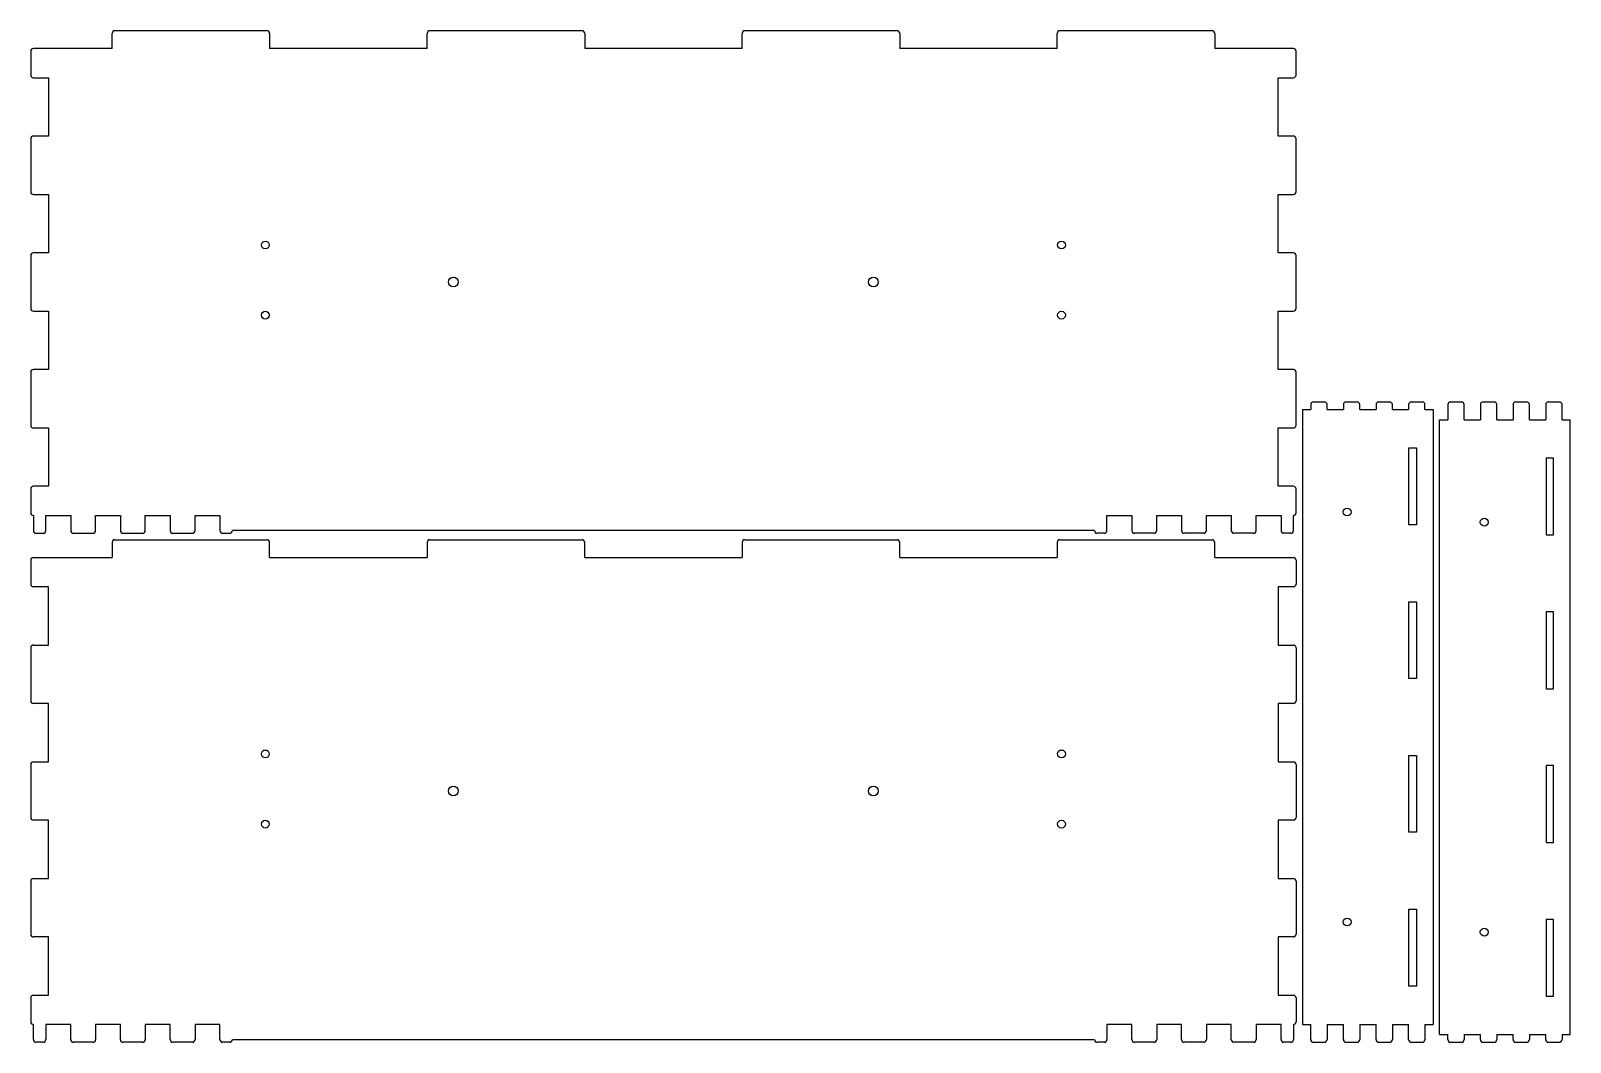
# Model space of a CAD drawing. Header units: millimetres. Extents: x 0 to 1179, y 0 to 775.
import ezdxf

# ---------------------------------------------------------------- set-up
doc = ezdxf.new("R2010")
doc.units = ezdxf.units.MM
doc.layers.add('SheetCutProfiles', color=7, linetype='CONTINUOUS')

msp = doc.modelspace()

# ---------------------------------------------------------------- linework, layer by layer
at = {"layer": 'SheetCutProfiles'}
for p, q in [((62.325, 761.4), (62.325, 773)), ((180.975, 775), (64.325, 775)), ((182.975, 773), (182.975, 761.4)), ((303.625, 761.4), (303.625, 773)), ((422.275, 775), (305.625, 775)), ((424.275, 773), (424.275, 761.4)), ((544.925, 761.4), (544.925, 773)), ((663.575, 775), (546.925, 775)), ((665.575, 773), (665.575, 761.4)), ((786.225, 761.4), (786.225, 773)), ((904.875, 775), (788.225, 775)), ((906.875, 773), (906.875, 761.4)), ((0, 759.4), (0, 741.0375)), ((62.325, 761.4), (2, 761.4)), ((303.625, 761.4), (182.975, 761.4)), ((544.925, 761.4), (424.275, 761.4)), ((786.225, 761.4), (665.575, 761.4)), ((967.2, 761.4), (906.875, 761.4)), ((969.2, 741.0375), (969.2, 759.4)), ((2, 739.0375), (13.6, 739.0375)), ((13.6, 739.0375), (13.6, 694.3125)), ((955.6, 739.0375), (967.2, 739.0375)), ((955.6, 694.3125), (955.6, 739.0375)), ((0, 692.3125), (0, 651.5875)), ((13.6, 694.3125), (2, 694.3125)), ((967.2, 694.3125), (955.6, 694.3125)), ((969.2, 651.5875), (969.2, 692.3125)), ((2, 649.5875), (13.6, 649.5875)), ((13.6, 649.5875), (13.6, 604.8625)), ((955.6, 649.5875), (967.2, 649.5875)), ((955.6, 604.8625), (955.6, 649.5875)), ((0, 602.8625), (0, 562.1375)), ((13.6, 604.8625), (2, 604.8625)), ((967.2, 604.8625), (955.6, 604.8625)), ((969.2, 562.1375), (969.2, 602.8625)), ((2, 560.1375), (13.6, 560.1375)), ((13.6, 560.1375), (13.6, 515.4125)), ((955.6, 560.1375), (967.2, 560.1375)), ((955.6, 515.4125), (955.6, 560.1375)), ((0, 513.4125), (0, 472.6875)), ((13.6, 515.4125), (2, 515.4125)), ((967.2, 515.4125), (955.6, 515.4125)), ((969.2, 472.6875), (969.2, 513.4125)), ((974.2, 484.8), (974.2, 13.6)), ((974.2, 484.8), (980.45, 484.8)), ((980.45, 488.6), (980.45, 484.8)), ((982.45, 490.6), (990.95, 490.6)), ((992.95, 484.8), (992.95, 488.6)), ((992.95, 484.8), (1005.45, 484.8)), ((1005.45, 488.6), (1005.45, 484.8)), ((1007.45, 490.6), (1015.95, 490.6)), ((1017.95, 484.8), (1017.95, 488.6)), ((1017.95, 484.8), (1030.45, 484.8)), ((1030.45, 488.6), (1030.45, 484.8)), ((1032.45, 490.6), (1040.95, 490.6)), ((1042.95, 484.8), (1042.95, 488.6)), ((1042.95, 484.8), (1055.45, 484.8)), ((1055.45, 488.6), (1055.45, 484.8)), ((1057.45, 490.6), (1065.95, 490.6)), ((1067.95, 484.8), (1067.95, 488.6)), ((1067.95, 484.8), (1074.2, 484.8)), ((1074.2, 484.8), (1074.2, 13.6)), ((1085.45, 488.6), (1085.45, 477)), ((1087.45, 490.6), (1095.95, 490.6)), ((1097.95, 477), (1097.95, 488.6)), ((1110.45, 488.6), (1110.45, 477)), ((1112.45, 490.6), (1120.95, 490.6)), ((1122.95, 477), (1122.95, 488.6)), ((1135.45, 488.6), (1135.45, 477)), ((1137.45, 490.6), (1145.95, 490.6)), ((1147.95, 477), (1147.95, 488.6)), ((1160.45, 488.6), (1160.45, 477)), ((1162.45, 490.6), (1170.95, 490.6)), ((1172.95, 477), (1172.95, 488.6)), ((1079.2, 477), (1085.45, 477)), ((1079.2, 5.8), (1079.2, 477)), ((1097.95, 477), (1110.45, 477)), ((1122.95, 477), (1135.45, 477)), ((1147.95, 477), (1160.45, 477)), ((1172.95, 477), (1179.2, 477)), ((1179.2, 5.8), (1179.2, 477)), ((2, 470.6875), (13.6, 470.6875)), ((13.6, 470.6875), (13.6, 425.9625)), ((955.6, 470.6875), (967.2, 470.6875)), ((955.6, 425.9625), (955.6, 470.6875)), ((1055.7, 396.45), (1055.7, 455.35)), ((1055.7, 455.35), (1061.5, 455.35)), ((1061.5, 455.35), (1061.5, 396.45)), ((1160.7, 447.55), (1160.7, 388.65)), ((1166.5, 447.55), (1160.7, 447.55)), ((1166.5, 388.65), (1166.5, 447.55)), ((13.6, 425.9625), (2, 425.9625)), ((967.2, 425.9625), (955.6, 425.9625)), ((0, 423.9625), (0, 405.6)), ((969.2, 405.6), (969.2, 423.9625)), ((2, 403.6), (2, 392)), ((11.525, 403.6), (30.575, 403.6)), ((11.525, 392), (11.525, 403.6)), ((30.575, 403.6), (30.575, 392)), ((49.625, 403.6), (68.675, 403.6)), ((49.625, 392), (49.625, 403.6)), ((68.675, 403.6), (68.675, 392)), ((87.725, 403.6), (106.775, 403.6)), ((87.725, 392), (87.725, 403.6)), ((106.775, 403.6), (106.775, 392)), ((125.825, 403.6), (144.875, 403.6)), ((125.825, 392), (125.825, 403.6)), ((144.875, 403.6), (144.875, 392)), ((824.325, 403.6), (843.375, 403.6)), ((824.325, 392), (824.325, 403.6)), ((843.375, 403.6), (843.375, 392)), ((862.425, 403.6), (881.475, 403.6)), ((862.425, 392), (862.425, 403.6)), ((881.475, 403.6), (881.475, 392)), ((900.525, 403.6), (919.575, 403.6)), ((900.525, 392), (900.525, 403.6)), ((919.575, 403.6), (919.575, 392)), ((938.625, 403.6), (957.675, 403.6)), ((938.625, 392), (938.625, 403.6)), ((957.675, 403.6), (957.675, 392)), ((967.2, 392), (967.2, 403.6)), ((4, 390), (9.525, 390)), ((32.575, 390), (47.625, 390)), ((70.675, 390), (85.725, 390)), ((108.775, 390), (123.825, 390)), ((146.875, 390), (152.4, 390)), ((814.8, 392), (154.4, 392)), ((822.325, 390), (816.8, 390)), ((860.425, 390), (845.375, 390)), ((898.525, 390), (883.475, 390)), ((936.625, 390), (921.575, 390)), ((965.2, 390), (959.675, 390)), ((1061.5, 396.45), (1055.7, 396.45)), ((62.325, 383), (62.325, 371.4)), ((64.325, 385), (180.975, 385)), ((182.975, 371.4), (182.975, 383)), ((303.625, 383), (303.625, 371.4)), ((305.625, 385), (422.275, 385)), ((424.275, 371.4), (424.275, 383)), ((544.925, 383), (544.925, 371.4)), ((546.925, 385), (663.575, 385)), ((665.575, 371.4), (665.575, 383)), ((786.225, 383), (786.225, 371.4)), ((788.225, 385), (904.875, 385)), ((906.875, 371.4), (906.875, 383)), ((1160.7, 388.65), (1166.5, 388.65)), ((0, 369.4), (0, 351.0375)), ((2, 371.4), (62.325, 371.4)), ((182.975, 371.4), (303.625, 371.4)), ((424.275, 371.4), (544.925, 371.4)), ((665.575, 371.4), (786.225, 371.4)), ((906.875, 371.4), (967.2, 371.4)), ((969.2, 369.4), (969.2, 351.0375)), ((13.6, 349.0375), (2, 349.0375)), ((13.6, 304.3125), (13.6, 349.0375)), ((955.6, 349.0375), (955.6, 304.3125)), ((967.2, 349.0375), (955.6, 349.0375)), ((1055.7, 278.65), (1055.7, 337.55)), ((1055.7, 337.55), (1061.5, 337.55)), ((1061.5, 337.55), (1061.5, 278.65)), ((1160.7, 329.75), (1160.7, 270.85)), ((1166.5, 329.75), (1160.7, 329.75)), ((1166.5, 270.85), (1166.5, 329.75)), ((0, 302.3125), (0, 261.5875)), ((2, 304.3125), (13.6, 304.3125)), ((955.6, 304.3125), (967.2, 304.3125)), ((969.2, 302.3125), (969.2, 261.5875)), ((1061.5, 278.65), (1055.7, 278.65)), ((13.6, 259.5875), (2, 259.5875)), ((13.6, 214.8625), (13.6, 259.5875)), ((955.6, 259.5875), (955.6, 214.8625)), ((967.2, 259.5875), (955.6, 259.5875)), ((1160.7, 270.85), (1166.5, 270.85)), ((0, 212.8625), (0, 172.1375)), ((2, 214.8625), (13.6, 214.8625)), ((955.6, 214.8625), (967.2, 214.8625)), ((969.2, 212.8625), (969.2, 172.1375)), ((1055.7, 160.85), (1055.7, 219.75)), ((1055.7, 219.75), (1061.5, 219.75)), ((1061.5, 219.75), (1061.5, 160.85)), ((1160.7, 211.95), (1160.7, 153.05)), ((1166.5, 211.95), (1160.7, 211.95)), ((1166.5, 153.05), (1166.5, 211.95)), ((13.6, 170.1375), (2, 170.1375)), ((13.6, 125.4125), (13.6, 170.1375)), ((955.6, 170.1375), (955.6, 125.4125)), ((967.2, 170.1375), (955.6, 170.1375)), ((1061.5, 160.85), (1055.7, 160.85)), ((1160.7, 153.05), (1166.5, 153.05)), ((0, 123.4125), (0, 82.6875)), ((2, 125.4125), (13.6, 125.4125)), ((955.6, 125.4125), (967.2, 125.4125)), ((969.2, 123.4125), (969.2, 82.6875)), ((1055.7, 43.05), (1055.7, 101.95)), ((1055.7, 101.95), (1061.5, 101.95)), ((1061.5, 101.95), (1061.5, 43.05)), ((1160.7, 94.15), (1160.7, 35.25)), ((1166.5, 94.15), (1160.7, 94.15)), ((1166.5, 35.25), (1166.5, 94.15)), ((13.6, 80.6875), (2, 80.6875)), ((13.6, 35.9625), (13.6, 80.6875)), ((955.6, 80.6875), (955.6, 35.9625)), ((967.2, 80.6875), (955.6, 80.6875)), ((2, 35.9625), (13.6, 35.9625)), ((955.6, 35.9625), (967.2, 35.9625)), ((1061.5, 43.05), (1055.7, 43.05)), ((0, 33.9625), (0, 15.6)), ((969.2, 33.9625), (969.2, 15.6)), ((1160.7, 35.25), (1166.5, 35.25)), ((2, 2), (2, 13.6)), ((11.525, 13.6), (11.525, 2)), ((30.575, 13.6), (11.525, 13.6)), ((30.575, 2), (30.575, 13.6)), ((49.625, 13.6), (49.625, 2)), ((68.675, 13.6), (49.625, 13.6)), ((68.675, 2), (68.675, 13.6)), ((87.725, 13.6), (87.725, 2)), ((106.775, 13.6), (87.725, 13.6)), ((106.775, 2), (106.775, 13.6)), ((125.825, 13.6), (125.825, 2)), ((144.875, 13.6), (125.825, 13.6)), ((144.875, 2), (144.875, 13.6)), ((824.325, 13.6), (824.325, 2)), ((843.375, 13.6), (824.325, 13.6)), ((843.375, 2), (843.375, 13.6)), ((862.425, 13.6), (862.425, 2)), ((881.475, 13.6), (862.425, 13.6)), ((881.475, 2), (881.475, 13.6)), ((900.525, 13.6), (900.525, 2)), ((919.575, 13.6), (900.525, 13.6)), ((919.575, 2), (919.575, 13.6)), ((938.625, 13.6), (938.625, 2)), ((957.675, 13.6), (938.625, 13.6)), ((957.675, 2), (957.675, 13.6)), ((967.2, 13.6), (967.2, 2)), ((974.2, 13.6), (980.45, 13.6)), ((980.45, 2), (980.45, 13.6)), ((992.95, 13.6), (1005.45, 13.6)), ((992.95, 13.6), (992.95, 2)), ((1005.45, 2), (1005.45, 13.6)), ((1017.95, 13.6), (1030.45, 13.6)), ((1017.95, 13.6), (1017.95, 2)), ((1030.45, 2), (1030.45, 13.6)), ((1042.95, 13.6), (1055.45, 13.6)), ((1042.95, 13.6), (1042.95, 2)), ((1055.45, 2), (1055.45, 13.6)), ((1067.95, 13.6), (1074.2, 13.6)), ((1067.95, 13.6), (1067.95, 2)), ((9.525, 0), (4, 0)), ((47.625, 0), (32.575, 0)), ((85.725, 0), (70.675, 0)), ((123.825, 0), (108.775, 0)), ((152.4, 0), (146.875, 0)), ((154.4, 2), (814.8, 2)), ((822.325, 0), (816.8, 0)), ((860.425, 0), (845.375, 0)), ((898.525, 0), (883.475, 0)), ((936.625, 0), (921.575, 0)), ((965.2, 0), (959.675, 0)), ((982.45, 0), (990.95, 0)), ((1007.45, 0), (1015.95, 0)), ((1032.45, 0), (1040.95, 0)), ((1057.45, 0), (1065.95, 0)), ((1079.2, 5.8), (1085.45, 5.8)), ((1085.45, 2), (1085.45, 5.8)), ((1087.45, 0), (1095.95, 0)), ((1097.95, 5.8), (1097.95, 2)), ((1097.95, 5.8), (1110.45, 5.8)), ((1110.45, 2), (1110.45, 5.8)), ((1112.45, 0), (1120.95, 0)), ((1122.95, 5.8), (1122.95, 2)), ((1122.95, 5.8), (1135.45, 5.8)), ((1135.45, 2), (1135.45, 5.8)), ((1137.45, 0), (1145.95, 0)), ((1147.95, 5.8), (1147.95, 2)), ((1147.95, 5.8), (1160.45, 5.8)), ((1160.45, 2), (1160.45, 5.8)), ((1162.45, 0), (1170.95, 0)), ((1172.95, 5.8), (1172.95, 2)), ((1172.95, 5.8), (1179.2, 5.8))]:
    msp.add_line(p, q, dxfattribs=at)
for centre, radius in [((179.6667, 610.9), 3), ((789.5333, 610.9), 3), ((323.7333, 582.5), 3.75), ((645.4667, 582.5), 3.75), ((179.6667, 557.1), 3), ((789.5333, 557.1), 3), ((1008.35, 406.2667), 3), ((1113.35, 398.4667), 3), ((179.6667, 220.9), 3), ((789.5333, 220.9), 3), ((323.7333, 192.5), 3.75), ((645.4667, 192.5), 3.75), ((179.6667, 167.1), 3), ((789.5333, 167.1), 3), ((1008.35, 92.1333), 3), ((1113.35, 84.3333), 3)]:
    msp.add_circle(centre, radius, dxfattribs=at)
for centre, start, end in [((64.325, 773), 90, 180), ((180.975, 773), 0, 90), ((305.625, 773), 90, 180), ((422.275, 773), 0, 90), ((546.925, 773), 90, 180), ((663.575, 773), 0, 90), ((788.225, 773), 90, 180), ((904.875, 773), 0, 90), ((2, 759.4), 90, 180), ((967.2, 759.4), 0, 90), ((2, 741.0375), 180, -90), ((967.2, 741.0375), -90, 0), ((2, 692.3125), 90, 180), ((967.2, 692.3125), 0, 90), ((2, 651.5875), 180, -90), ((967.2, 651.5875), -90, 0), ((2, 602.8625), 90, 180), ((967.2, 602.8625), 0, 90), ((2, 562.1375), 180, -90), ((967.2, 562.1375), -90, 0), ((2, 513.4125), 90, 180), ((967.2, 513.4125), 0, 90), ((982.45, 488.6), 90, 180), ((990.95, 488.6), 0, 90), ((1007.45, 488.6), 90, 180), ((1015.95, 488.6), 0, 90), ((1032.45, 488.6), 90, 180), ((1040.95, 488.6), 0, 90), ((1057.45, 488.6), 90, 180), ((1065.95, 488.6), 0, 90), ((1087.45, 488.6), 90, 180), ((1095.95, 488.6), 0, 90), ((1112.45, 488.6), 90, 180), ((1120.95, 488.6), 0, 90), ((1137.45, 488.6), 90, 180), ((1145.95, 488.6), 0, 90), ((1162.45, 488.6), 90, 180), ((1170.95, 488.6), 0, 90), ((2, 472.6875), 180, -90), ((967.2, 472.6875), -90, 0), ((2, 423.9625), 90, 180), ((967.2, 423.9625), 0, 90), ((2, 405.6), 180, -90), ((967.2, 405.6), -90, 0), ((4, 392), 180, -90), ((9.525, 392), -90, 0), ((32.575, 392), 180, -90), ((47.625, 392), -90, 0), ((70.675, 392), 180, -90), ((85.725, 392), -90, 0), ((108.775, 392), 180, -90), ((123.825, 392), -90, 0), ((146.875, 392), 180, -90), ((152.4, 392), -90, 0), ((816.8, 392), 180, -90), ((822.325, 392), -90, 0), ((845.375, 392), 180, -90), ((860.425, 392), -90, 0), ((883.475, 392), 180, -90), ((898.525, 392), -90, 0), ((921.575, 392), 180, -90), ((936.625, 392), -90, 0), ((959.675, 392), 180, -90), ((965.2, 392), -90, 0), ((64.325, 383), 90, 180), ((180.975, 383), 0, 90), ((305.625, 383), 90, 180), ((422.275, 383), 0, 90), ((546.925, 383), 90, 180), ((663.575, 383), 0, 90), ((788.225, 383), 90, 180), ((904.875, 383), 0, 90), ((2, 369.4), 90, 180), ((967.2, 369.4), 0, 90), ((2, 351.0375), 180, -90), ((967.2, 351.0375), -90, 0), ((2, 302.3125), 90, 180), ((967.2, 302.3125), 0, 90), ((2, 261.5875), 180, -90), ((967.2, 261.5875), -90, 0), ((2, 212.8625), 90, 180), ((967.2, 212.8625), 0, 90), ((2, 172.1375), 180, -90), ((967.2, 172.1375), -90, 0), ((2, 123.4125), 90, 180), ((967.2, 123.4125), 0, 90), ((2, 82.6875), 180, -90), ((967.2, 82.6875), -90, 0), ((2, 33.9625), 90, 180), ((967.2, 33.9625), 0, 90), ((2, 15.6), 180, -90), ((967.2, 15.6), -90, 0), ((4, 2), -180, -90), ((9.525, 2), -90, 0), ((32.575, 2), -180, -90), ((47.625, 2), -90, 0), ((70.675, 2), -180, -90), ((85.725, 2), -90, 0), ((108.775, 2), -180, -90), ((123.825, 2), -90, 0), ((146.875, 2), -180, -90), ((152.4, 2), -90, 0), ((816.8, 2), -180, -90), ((822.325, 2), -90, 0), ((845.375, 2), -180, -90), ((860.425, 2), -90, 0), ((883.475, 2), -180, -90), ((898.525, 2), -90, 0), ((921.575, 2), -180, -90), ((936.625, 2), -90, 0), ((959.675, 2), -180, -90), ((965.2, 2), -90, 0), ((982.45, 2), 180, -90), ((990.95, 2), -90, 0), ((1007.45, 2), 180, -90), ((1015.95, 2), -90, 0), ((1032.45, 2), 180, -90), ((1040.95, 2), -90, 0), ((1057.45, 2), 180, -90), ((1065.95, 2), -90, 0), ((1087.45, 2), 180, -90), ((1095.95, 2), -90, 0), ((1112.45, 2), 180, -90), ((1120.95, 2), -90, 0), ((1137.45, 2), 180, -90), ((1145.95, 2), -90, 0), ((1162.45, 2), 180, -90), ((1170.95, 2), -90, 0)]:
    msp.add_arc(centre, 2, start, end, dxfattribs=at)

doc.saveas('drawing.dxf')
